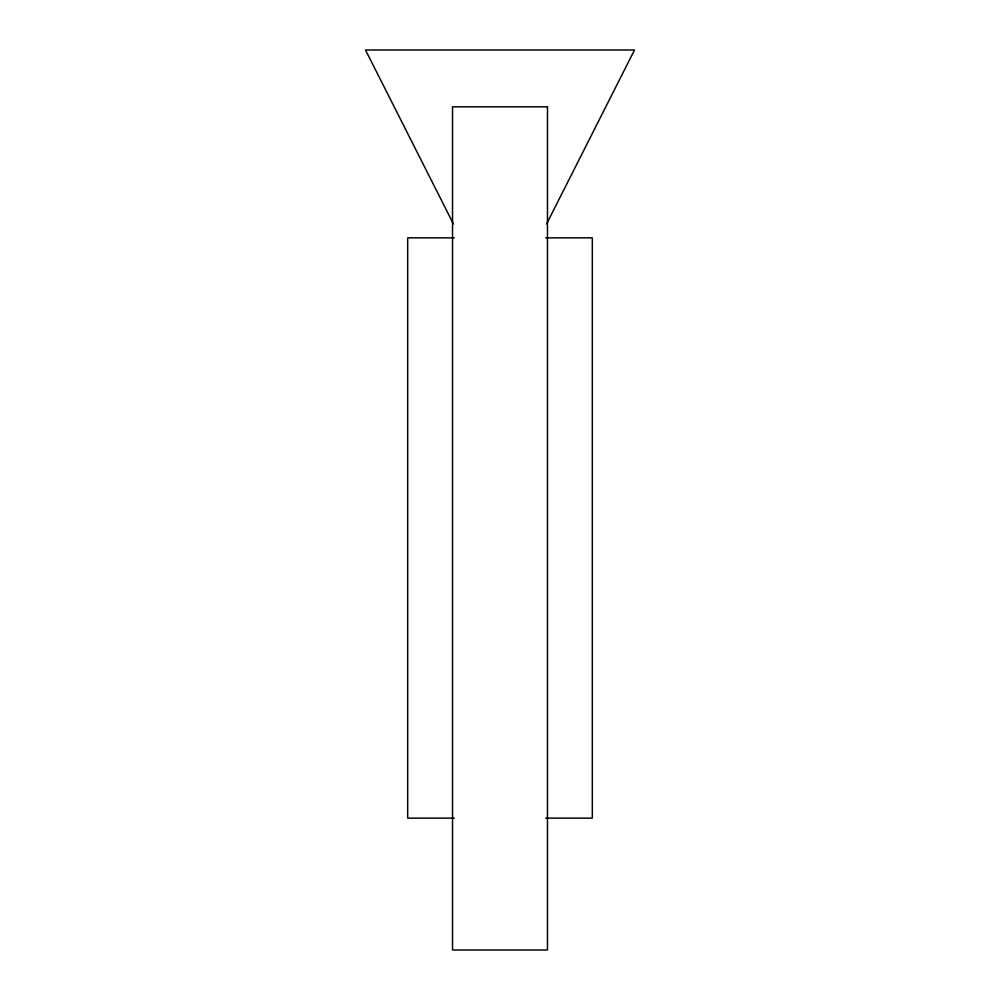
<?xml version="1.0" encoding="UTF-8"?>
<svg xmlns="http://www.w3.org/2000/svg" width="1000" height="1000" viewBox="0 0 1000 1000"><rect width="100%" height="100%" fill="white"/><g stroke="black" fill="none" stroke-linecap="round" stroke-linejoin="round"><path stroke-width="1.5" d="M546.6 223.938L634.513 50L365.487 50L453.4 223.938M454.225 237.85L407.688 237.85L407.688 818.125L454.225 818.125M545.775 237.85L592.312 237.85L592.312 818.125L545.775 818.125M547.475 106.812L452.525 106.812L452.525 950L547.475 950L547.475 106.812"/></g></svg>
